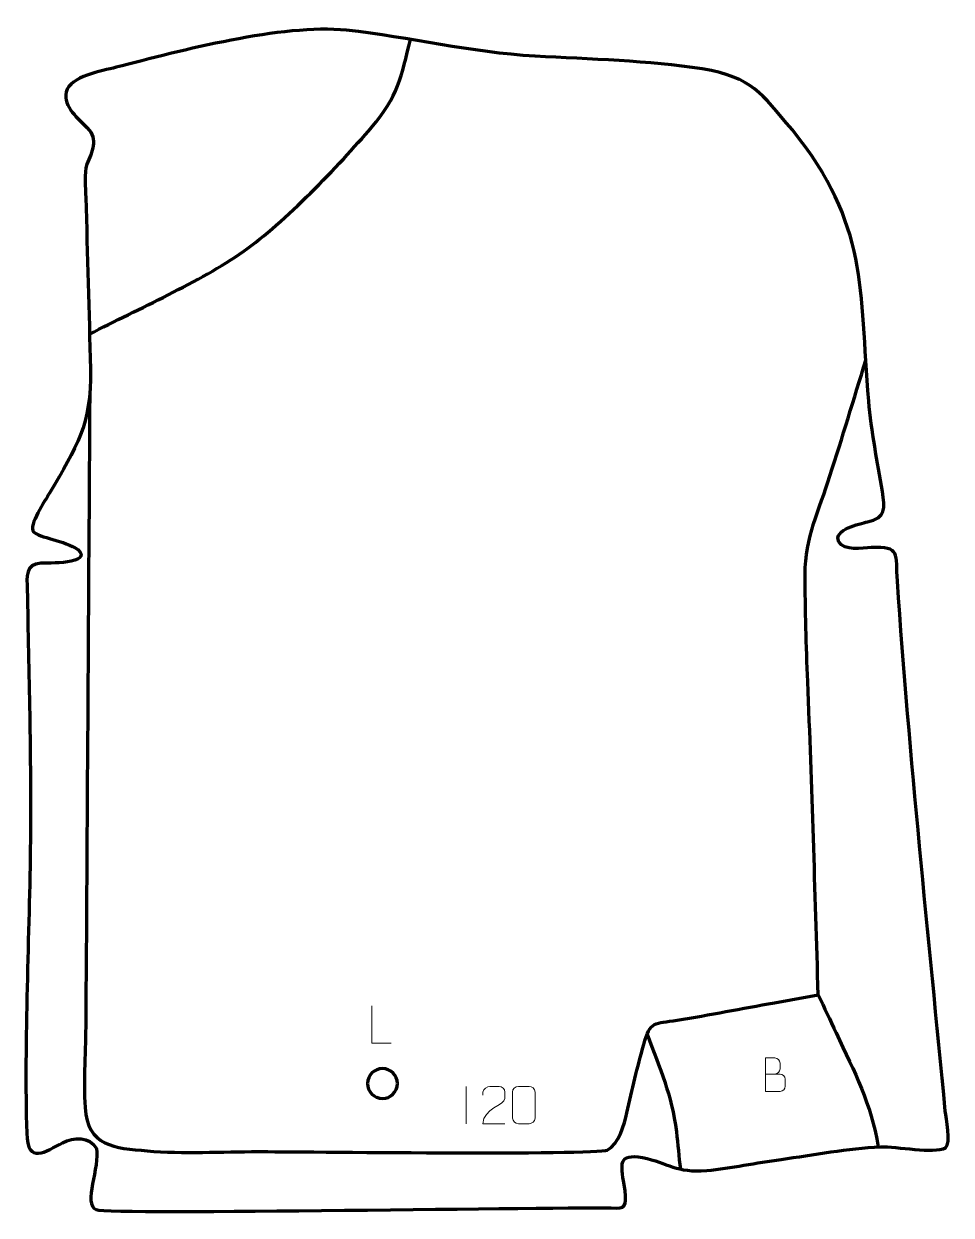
# Model space of a CAD drawing. Header units: millimetres. Extents: x -605 to 16, y 147 to 945.
import ezdxf

# ---------------------------------------------------------------- set-up
doc = ezdxf.new("R2010")
doc.units = ezdxf.units.MM
doc.header["$MEASUREMENT"] = 0
doc.layers.add('layer 2', color=7, linetype='Continuous')
doc.layers.add('layer 3', color=7, linetype='Continuous')

msp = doc.modelspace()

# ---------------------------------------------------------------- linework, layer by layer
at = {"layer": 'layer 2', "color": 140, "lineweight": 158}
for points, knots in [([(-560.9836, 736.8579), (-528.0935, 754.0535), (-487.672, 771.4366), (-457.7216, 792.4113), (-457.7216, 792.4113), (-430.3997, 811.5452), (-394.2214, 849.5974), (-372.1177, 875.3222), (-372.1177, 875.3222), (-354.1302, 896.2564), (-352.2452, 909.2797), (-346.0328, 934.3423)], [0, 0, 0, 0, 0.25, 0.25, 0.25, 0.25, 0.5, 0.5, 0.5, 0.5, 1, 1, 1, 1]), ([(-72.9044, 294.2246), (-75.0314, 364.1818), (-77.0979, 434.1376), (-79.9152, 504.0715), (-79.9152, 504.0715), (-80.8968, 528.0932), (-81.6942, 552.0671), (-81.685, 576.1133), (-81.685, 576.1133), (-81.6546, 600.4423), (-72.2774, 619.2963), (-65.0292, 641.9115), (-65.0292, 641.9115), (-56.7829, 667.6404), (-48.9372, 693.4935), (-41.0405, 719.3311)], [0, 0, 0, 0, 0.2, 0.2, 0.2, 0.2, 0.4, 0.4, 0.4, 0.4, 0.6, 0.6, 0.6, 0.6, 1, 1, 1, 1]), ([(-560.8644, 696.9407), (-561.7302, 559.2332), (-562.5955, 421.5258), (-563.4608, 283.8183), (-563.4608, 283.8183), (-563.4765, 281.3144), (-563.4924, 278.8107), (-563.5081, 276.3069), (-563.5081, 276.3069), (-563.7093, 257.6827), (-565.056, 237.1126), (-563.9942, 218.7273), (-563.9942, 218.7273), (-562.4848, 192.5943), (-544.2664, 191.5466), (-522.4959, 189.6719), (-522.4959, 189.6719), (-498.5896, 187.6133), (-472.1779, 189.2128), (-447.9093, 189.1642), (-447.9093, 189.1642), (-424.5211, 189.1268), (-221.5204, 186.8061), (-214.2425, 190.1547), (-214.2425, 190.1547), (-206.6173, 193.663), (-202.6751, 207.6371), (-201.081, 215.2062), (-201.081, 215.2062), (-197.8306, 230.6381), (-193.9172, 245.6155), (-189.7968, 260.8415), (-189.7968, 260.8415), (-185.317, 277.2129), (-182.5979, 274.7036), (-167.3682, 277.2109), (-167.3682, 277.2109), (-145.6624, 280.7845), (-123.9366, 284.9608), (-102.2796, 288.8923), (-102.2796, 288.8923), (-92.4878, 290.6697), (-82.6962, 292.4472), (-72.9044, 294.2246), (-72.9044, 294.2246), (-68.9305, 285.7278), (-64.9565, 277.2311), (-60.9827, 268.7342), (-60.9827, 268.7342), (-48.4213, 241.8712), (-37.5409, 221.7994), (-32.743, 192.3349)], [0, 0, 0, 0, 0.07142857, 0.07142857, 0.07142857, 0.07142857, 0.14285714, 0.14285714, 0.14285714, 0.14285714, 0.21428571, 0.21428571, 0.21428571, 0.21428571, 0.28571429, 0.28571429, 0.28571429, 0.28571429, 0.35714286, 0.35714286, 0.35714286, 0.35714286, 0.42857143, 0.42857143, 0.42857143, 0.42857143, 0.5, 0.5, 0.5, 0.5, 0.57142857, 0.57142857, 0.57142857, 0.57142857, 0.64285714, 0.64285714, 0.64285714, 0.64285714, 0.71428571, 0.71428571, 0.71428571, 0.71428571, 0.78571429, 0.78571429, 0.78571429, 0.78571429, 0.85714286, 0.85714286, 0.85714286, 0.85714286, 1, 1, 1, 1]), ([(-187.5206, 267.8573), (-179.1106, 244.6245), (-170.9414, 227.4904), (-167.9514, 202.3862), (-167.9514, 202.3862), (-166.9629, 194.0875), (-166.2321, 185.7602), (-165.2589, 177.455)], [0, 0, 0, 0, 0.33333333, 0.33333333, 0.33333333, 0.33333333, 1, 1, 1, 1])]:
    msp.add_open_spline(points, degree=3, knots=knots, dxfattribs=at)
at = {"layer": 'layer 2', "color": 250, "lineweight": 200}
msp.add_open_spline([(-364.8714, 224.7492), (-370.3941, 224.7803), (-374.846, 229.2827), (-374.8149, 234.8054), (-374.8149, 234.8054), (-374.7837, 240.3281), (-370.2814, 244.78), (-364.7587, 244.7489), (-364.7587, 244.7489), (-359.2359, 244.7178), (-354.7841, 240.2154), (-354.8152, 234.6927), (-354.8152, 234.6927), (-354.8463, 229.17), (-359.3486, 224.7181), (-364.8714, 224.7492)], degree=3, knots=[0, 0, 0, 0, 0.2, 0.2, 0.2, 0.2, 0.4, 0.4, 0.4, 0.4, 0.6, 0.6, 0.6, 0.6, 1, 1, 1, 1], dxfattribs=at)
at = {"layer": 'layer 3', "color": 242, "lineweight": 158}
msp.add_open_spline([(-388.8583, 940.4987), (-346.04, 935.824), (-305.9475, 925.5598), (-262.4546, 923.0932), (-262.4546, 923.0932), (-225.9833, 921.0562), (-186.576, 920.0174), (-150.6047, 914.611), (-150.6047, 914.611), (-115.763, 908.3037), (-112.1838, 899.0056), (-90.2103, 873.7626), (-90.2103, 873.7626), (-39.0085, 809.5487), (-45.4511, 768.1062), (-39.1031, 692.0032), (-39.1031, 692.0032), (-37.1952, 671.4564), (-33.3752, 651.6682), (-29.8042, 631.3927), (-29.8042, 631.3927), (-28.3728, 620.1645), (-27.2886, 613.9693), (-39.9878, 611.0347), (-39.9878, 611.0347), (-45.028, 609.8698), (-62.998, 606.0049), (-59.2028, 597.7357), (-59.2028, 597.7357), (-55.2788, 591.4534), (-43.6669, 593.4924), (-37.4099, 593.9283), (-37.4099, 593.9283), (-17.4869, 594.674), (-21.116, 589.8654), (-19.9089, 571.3838), (-19.9089, 571.3838), (-11.7367, 452.8784), (0.8753, 334.5411), (12.2076, 216.2929), (12.2076, 216.2929), (12.7522, 211.4836), (16.1308, 194.8607), (12.3772, 191.76), (12.3772, 191.76), (4.187, 187.5527), (-19.9432, 192.7329), (-31.2669, 192.4022), (-31.2669, 192.4022), (-52.5601, 191.5147), (-76.3964, 186.8688), (-97.8173, 183.9413), (-97.8173, 183.9413), (-114.1644, 181.6582), (-131.4344, 178.2302), (-147.6132, 176.4434), (-147.6132, 176.4434), (-168.0219, 174.9078), (-173.1549, 181.3501), (-190.6176, 185.2985), (-190.6176, 185.2985), (-207.1808, 187.979), (-205.0434, 180.4218), (-202.9335, 167.1695), (-202.9335, 167.1695), (-200.988, 154.9496), (-201.3848, 151.0652), (-207.9075, 151.3071), (-207.9075, 151.3071), (-238.7999, 152.4529), (-546.9526, 146.5676), (-556.5902, 150.276), (-556.5902, 150.276), (-565.7253, 153.7909), (-553.7935, 179.1915), (-556.4306, 191.291), (-556.4306, 191.291), (-560.5717, 199.5914), (-571.9508, 198.7112), (-579.0425, 195.0668), (-579.0425, 195.0668), (-590.6022, 189.1258), (-602.4062, 180.0091), (-603.0919, 201.536), (-603.0919, 201.536), (-605.016, 261.9458), (-601.2569, 335.8402), (-600.5974, 397.9089), (-600.5974, 397.9089), (-600.1266, 453.9043), (-601.6828, 509.8389), (-602.7581, 565.8155), (-602.7581, 565.8155), (-602.9613, 574.0951), (-604.1838, 583.0086), (-593.565, 583.3074), (-593.565, 583.3074), (-589.9869, 583.4081), (-557.9514, 582.7601), (-568.9412, 592.6127), (-568.9412, 592.6127), (-577.1774, 598.3911), (-595.0977, 600.6814), (-598.4747, 604.3313), (-598.4747, 604.3313), (-602.3122, 608.4791), (-590.3993, 625.7987), (-587.8158, 630.3106), (-587.8158, 630.3106), (-569.7388, 661.6338), (-559.5965, 675.7456), (-560.4242, 713.505), (-560.4242, 713.505), (-561.2754, 751.761), (-562.4866, 790.1429), (-563.5146, 828.415), (-563.5146, 828.415), (-563.681, 834.6092), (-564.8419, 845.0701), (-562.7615, 850.6375), (-562.7615, 850.6375), (-559.347, 859.3804), (-554.8664, 866.94), (-562.5931, 875.1145), (-562.5931, 875.1145), (-568.4251, 881.2845), (-578.7167, 889.1489), (-576.5597, 898.9878), (-576.5597, 898.9878), (-574.2016, 909.7431), (-552.7275, 913.1922), (-543.2373, 915.6304), (-543.2373, 915.6304), (-499.9918, 926.7428), (-432.3502, 944.7717), (-388.8583, 940.4987)], degree=3, knots=[0, 0, 0, 0, 0.02857143, 0.02857143, 0.02857143, 0.02857143, 0.05714286, 0.05714286, 0.05714286, 0.05714286, 0.08571429, 0.08571429, 0.08571429, 0.08571429, 0.11428571, 0.11428571, 0.11428571, 0.11428571, 0.14285714, 0.14285714, 0.14285714, 0.14285714, 0.17142857, 0.17142857, 0.17142857, 0.17142857, 0.2, 0.2, 0.2, 0.2, 0.22857143, 0.22857143, 0.22857143, 0.22857143, 0.25714286, 0.25714286, 0.25714286, 0.25714286, 0.28571429, 0.28571429, 0.28571429, 0.28571429, 0.31428571, 0.31428571, 0.31428571, 0.31428571, 0.34285714, 0.34285714, 0.34285714, 0.34285714, 0.37142857, 0.37142857, 0.37142857, 0.37142857, 0.4, 0.4, 0.4, 0.4, 0.42857143, 0.42857143, 0.42857143, 0.42857143, 0.45714286, 0.45714286, 0.45714286, 0.45714286, 0.48571429, 0.48571429, 0.48571429, 0.48571429, 0.51428571, 0.51428571, 0.51428571, 0.51428571, 0.54285714, 0.54285714, 0.54285714, 0.54285714, 0.57142857, 0.57142857, 0.57142857, 0.57142857, 0.6, 0.6, 0.6, 0.6, 0.62857143, 0.62857143, 0.62857143, 0.62857143, 0.65714286, 0.65714286, 0.65714286, 0.65714286, 0.68571429, 0.68571429, 0.68571429, 0.68571429, 0.71428571, 0.71428571, 0.71428571, 0.71428571, 0.74285714, 0.74285714, 0.74285714, 0.74285714, 0.77142857, 0.77142857, 0.77142857, 0.77142857, 0.8, 0.8, 0.8, 0.8, 0.82857143, 0.82857143, 0.82857143, 0.82857143, 0.85714286, 0.85714286, 0.85714286, 0.85714286, 0.88571429, 0.88571429, 0.88571429, 0.88571429, 0.91428571, 0.91428571, 0.91428571, 0.91428571, 0.94285714, 0.94285714, 0.94285714, 0.94285714, 1, 1, 1, 1], dxfattribs=at)
at = {"layer": 'layer 3', "color": 250, "lineweight": 9}
for points, knots in [([(-359.0574, 261.8083), (-359.0574, 261.8083), (-372.0065, 261.8083), (-372.0065, 261.8083), (-372.0065, 261.8083), (-372.0065, 261.8083), (-372.0065, 286.7619), (-372.0065, 286.7619)], [0, 0, 0, 0, 0.33333333, 0.33333333, 0.33333333, 0.33333333, 1, 1, 1, 1]), ([(-108.2967, 241.1409), (-105.0377, 241.1413), (-101.7783, 241.1413), (-98.5186, 241.1409), (-98.5186, 241.1409), (-96.7493, 241.1254), (-95.0264, 239.5704), (-95.0264, 237.7346), (-95.0264, 237.7346), (-95.0267, 236.7238), (-95.0267, 233.9925), (-95.0264, 232.9814), (-95.0264, 232.9814), (-95.0105, 231.3173), (-96.3918, 229.5135), (-98.4712, 229.5287), (-98.4712, 229.5287), (-101.7312, 229.529), (-104.9909, 229.529), (-108.2502, 229.5287), (-108.2502, 229.5287), (-108.2502, 236.9791), (-108.2502, 244.4292), (-108.2502, 251.879), (-108.2502, 251.879), (-106.1241, 251.879), (-103.9977, 251.879), (-101.8712, 251.879), (-101.8712, 251.879), (-100.3657, 251.8948), (-98.4877, 250.1836), (-98.4718, 248.4259), (-98.4718, 248.4259), (-98.4722, 246.5753), (-98.4722, 246.4446), (-98.4718, 244.5937), (-98.4718, 244.5937), (-98.4564, 242.7431), (-100.1173, 241.1254), (-101.9177, 241.1409)], [0, 0, 0, 0, 0.09090909, 0.09090909, 0.09090909, 0.09090909, 0.18181818, 0.18181818, 0.18181818, 0.18181818, 0.27272727, 0.27272727, 0.27272727, 0.27272727, 0.36363636, 0.36363636, 0.36363636, 0.36363636, 0.45454545, 0.45454545, 0.45454545, 0.45454545, 0.54545455, 0.54545455, 0.54545455, 0.54545455, 0.63636364, 0.63636364, 0.63636364, 0.63636364, 0.72727273, 0.72727273, 0.72727273, 0.72727273, 0.81818182, 0.81818182, 0.81818182, 0.81818182, 1, 1, 1, 1]), ([(-282.7667, 207.8448), (-287.6811, 207.8451), (-292.5955, 207.8451), (-297.5096, 207.8448), (-297.5096, 207.8448), (-297.5096, 217.7771), (-282.8586, 220.4183), (-282.7667, 224.7286), (-282.7667, 224.7286), (-282.767, 226.1527), (-282.767, 227.5764), (-282.7667, 228.9997), (-282.7667, 228.9997), (-282.7836, 231.0768), (-284.9064, 232.8016), (-286.5774, 232.8189), (-286.5774, 232.8189), (-288.6506, 232.8185), (-290.7235, 232.8185), (-292.7959, 232.8189), (-292.7959, 232.8189), (-294.618, 232.8354), (-297.4427, 231.0433), (-297.5096, 228.9497), (-297.5096, 228.9497), (-297.5096, 228.9497), (-297.5096, 226.8949), (-297.5096, 226.8949)], [0, 0, 0, 0, 0.125, 0.125, 0.125, 0.125, 0.25, 0.25, 0.25, 0.25, 0.375, 0.375, 0.375, 0.375, 0.5, 0.5, 0.5, 0.5, 0.625, 0.625, 0.625, 0.625, 0.75, 0.75, 0.75, 0.75, 1, 1, 1, 1]), ([(-273.7188, 232.8312), (-271.3527, 232.8312), (-268.9862, 232.8312), (-266.6197, 232.8312), (-266.6197, 232.8312), (-264.6392, 232.8668), (-262.6132, 231.3725), (-262.5861, 228.9304), (-262.5861, 228.9304), (-262.5865, 223.173), (-262.5865, 217.4152), (-262.5861, 211.657), (-262.5861, 211.657), (-262.7282, 209.3294), (-264.4346, 207.8471), (-266.6197, 207.8363), (-266.6197, 207.8363), (-268.9921, 207.8367), (-271.3645, 207.8367), (-273.7365, 207.8363), (-273.7365, 207.8363), (-275.695, 207.7307), (-277.7014, 209.6186), (-277.69, 211.6396), (-277.69, 211.6396), (-277.6896, 217.4202), (-277.6896, 223.2005), (-277.69, 228.9803), (-277.69, 228.9803), (-277.6857, 231.1223), (-275.9086, 232.8448), (-273.7188, 232.8312)], [0, 0, 0, 0, 0.11111111, 0.11111111, 0.11111111, 0.11111111, 0.22222222, 0.22222222, 0.22222222, 0.22222222, 0.33333333, 0.33333333, 0.33333333, 0.33333333, 0.44444444, 0.44444444, 0.44444444, 0.44444444, 0.55555556, 0.55555556, 0.55555556, 0.55555556, 0.66666667, 0.66666667, 0.66666667, 0.66666667, 0.77777778, 0.77777778, 0.77777778, 0.77777778, 1, 1, 1, 1])]:
    msp.add_open_spline(points, degree=3, knots=knots, dxfattribs=at)
msp.add_open_spline([(-308.6897, 232.7971), (-308.6897, 232.7971), (-308.6897, 207.823), (-308.6897, 207.823)], degree=3, dxfattribs=at)

doc.saveas('drawing.dxf')
